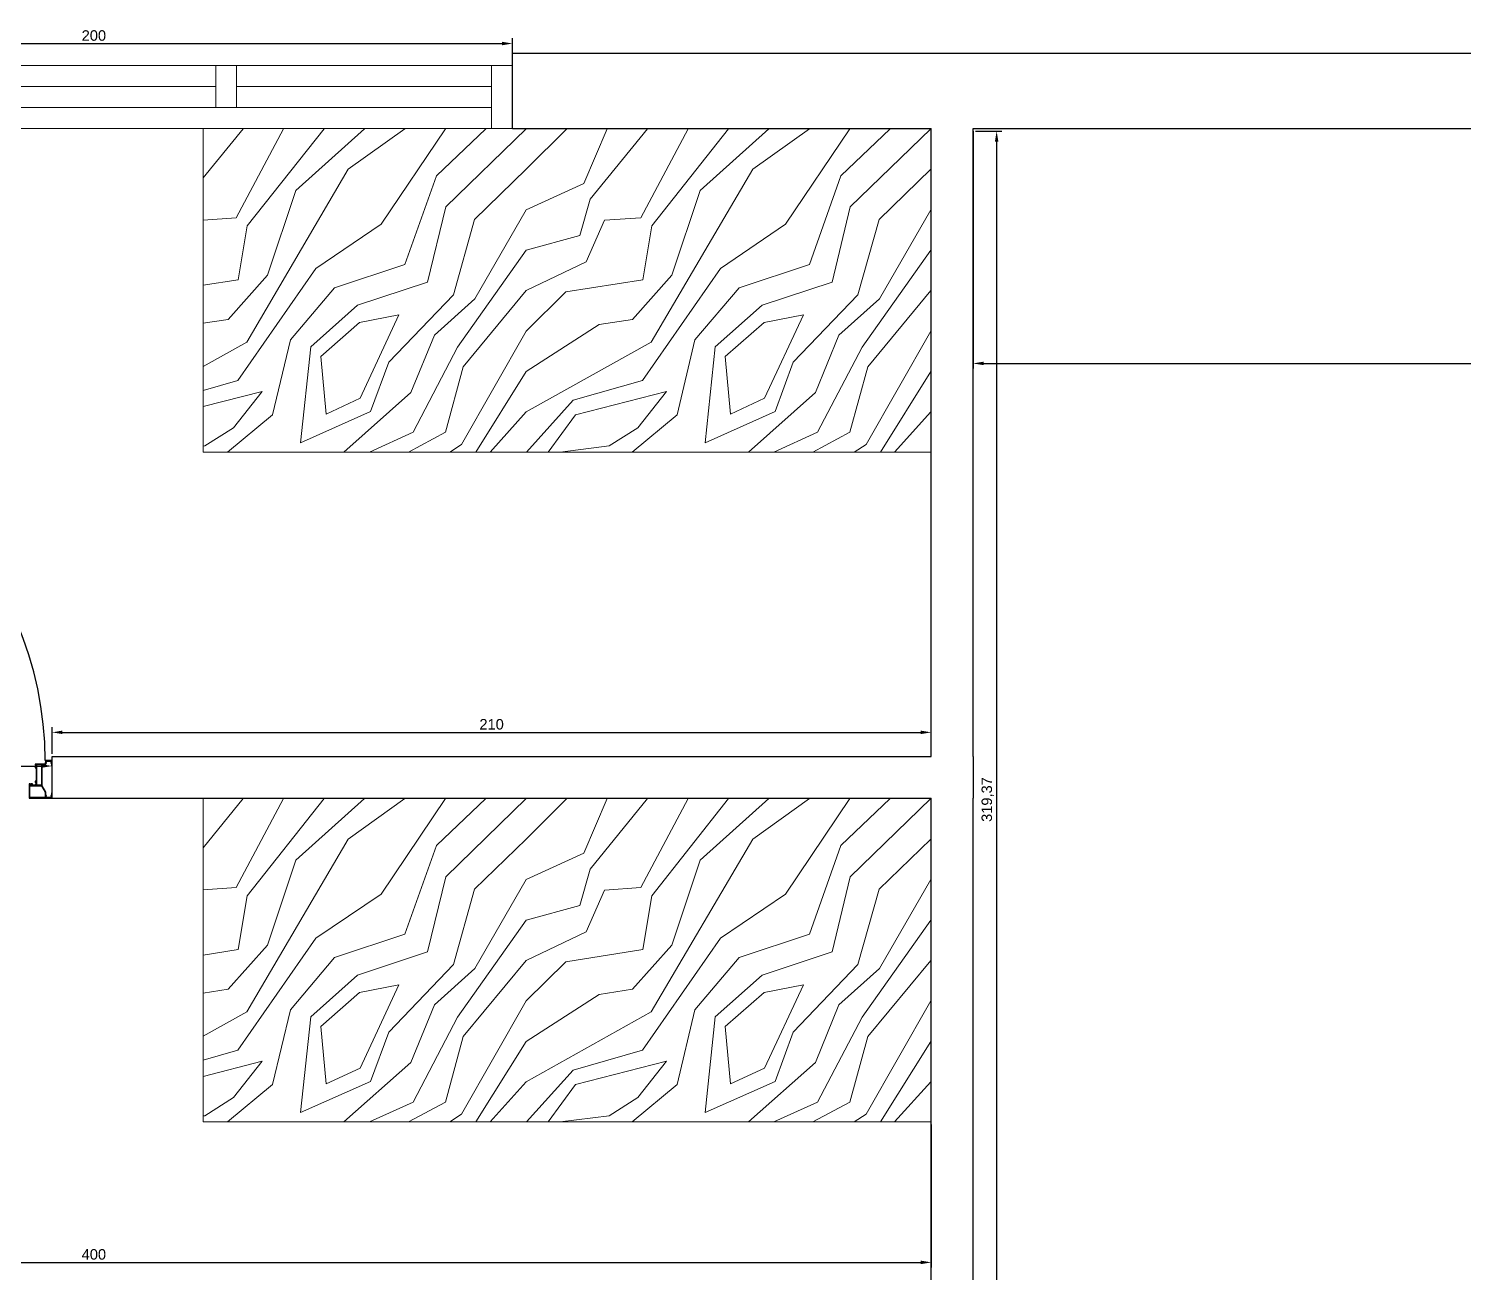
# Model space of a CAD drawing. Header units: millimetres. Extents: x -3817 to 5248, y 289 to 3424.
# Drawn here: x 1766.7 to 2109.3, y 2038.9 to 2336 of the extents above; entities that cross this region are included whole.
import ezdxf

# ---------------------------------------------------------------- set-up
doc = ezdxf.new("R2010")
doc.units = ezdxf.units.MM
for name, color, linetype, lineweight in [('1 FENETRES', 191, 'Continuous', 15), ('1 Porte', 30, 'Continuous', 25), ('AMENAGEMENT', 8, 'Continuous', 9), ('FENETRE', 191, 'Continuous', 5), ('PORTES', 30, 'Continuous', 25)]:
    doc.layers.add(name, color=color, linetype=linetype, lineweight=lineweight)
doc.styles.get("Standard").update_dxf_attribs({"font": 'arial.ttf'})
doc.dimstyles.new('ISO-25', dxfattribs={"dimtxt": 2.5, "dimasz": 2.5, "dimexe": 1.25, "dimexo": 0.625, "dimtad": 1, "dimtxsty": 'Standard', "dimcen": 2.5, "dimadec": 0, "dimazin": 0, "dimtfac": 1, "dimtmove": 0, "dimatfit": 3, "dimfxl": 1, "dimarcsym": 0})

# ---------------------------------------------------------------- blocks, each defined once
blk = doc.blocks.new('gf')
at = {"layer": '1 Porte', "ltscale": 3}
for p, q in [((-96.5253, -38.6212), (-96.533, -38.6134)), ((-96.5316, -38.6274), (-96.5127, -38.6086)), ((-96.519, -38.6149), (-96.5294, -38.6045)), ((-96.5249, -38.6246), (-97.0161, -39.1159)), ((-97.0101, -39.122), (-96.5188, -38.6307)), ((-97.0028, -39.1293), (-96.5115, -38.638)), ((-96.9986, -39.1335), (-96.5073, -38.6422)), ((-96.504, -38.6424), (-96.4963, -38.6502)), ((-96.4977, -38.6362), (-96.4873, -38.6466)), ((-96.5995, -38.6726), (-96.6026, -38.6695)), ((-96.5556, -38.7166), (-96.5526, -38.7197)), ((-97.0792, -39.1715), (-97.0475, -39.1399)), ((-97.0465, -39.1408), (-97.0773, -39.1715)), ((-97.0644, -39.1272), (-97.0563, -39.119)), ((-97.0635, -39.1281), (-97.0644, -39.1272)), ((-97.0593, -39.124), (-97.0635, -39.1281)), ((-97.0584, -39.1249), (-97.0593, -39.124)), ((-97.0563, -39.1209), (-97.0584, -39.123)), ((-97.0584, -39.123), (-97.0574, -39.124)), ((-97.0574, -39.124), (-97.0584, -39.1249)), ((-97.0563, -39.119), (-97.0462, -39.1291)), ((-97.0481, -39.1291), (-97.0563, -39.1209)), ((-97.0532, -39.1342), (-97.0512, -39.1322)), ((-97.0475, -39.1399), (-97.0532, -39.1342)), ((-97.0521, -39.1312), (-97.0512, -39.1303)), ((-97.0512, -39.1322), (-97.0521, -39.1312)), ((-97.0462, -39.1291), (-97.0514, -39.1342)), ((-97.0514, -39.1342), (-97.0359, -39.1497)), ((-97.0512, -39.1303), (-97.0502, -39.1312)), ((-97.0512, -39.1322), (-97.0512, -39.1322)), ((-97.0502, -39.1312), (-97.0481, -39.1291)), ((-97.0396, -39.1477), (-97.0465, -39.1408)), ((-97.0375, -39.1437), (-97.042, -39.1391)), ((-97.042, -39.1437), (-97.0375, -39.1391)), ((-97.0403, -39.1363), (-97.0375, -39.1391)), ((-97.0356, -39.1372), (-97.0375, -39.1391)), ((-96.9969, -39.1319), (-97.0014, -39.1363)), ((-97.1128, -39.1756), (-97.1047, -39.1674)), ((-97.1037, -39.1684), (-97.1079, -39.1725)), ((-97.1047, -39.1674), (-97.1037, -39.1684)), ((-97.0704, -39.1785), (-97.0396, -39.1477)), ((-97.0433, -39.1533), (-97.0646, -39.1746)), ((-97.0414, -39.1552), (-97.0433, -39.1533)), ((-97.0387, -39.1487), (-97.0425, -39.1525)), ((-97.0387, -39.1487), (-97.0425, -39.1525)), ((-97.0425, -39.1525), (-97.0415, -39.1534)), ((-97.0415, -39.1534), (-97.0406, -39.1525)), ((-97.0397, -39.1535), (-97.0414, -39.1552)), ((-97.0406, -39.1525), (-97.0397, -39.1535)), ((-97.0377, -39.1496), (-97.0387, -39.1487)), ((-97.0387, -39.1487), (-97.0387, -39.1487)), ((-97.0387, -39.1506), (-97.0377, -39.1496)), ((-97.0377, -39.1515), (-97.0387, -39.1506)), ((-97.0359, -39.1497), (-97.0377, -39.1515)), ((-97.0786, -39.2098), (-97.1128, -39.1756)), ((-97.1088, -39.1735), (-97.1109, -39.1756)), ((-97.1109, -39.1756), (-97.1028, -39.1838)), ((-97.1079, -39.1744), (-97.1088, -39.1735)), ((-97.1079, -39.1725), (-97.1069, -39.1735)), ((-97.1069, -39.1735), (-97.1079, -39.1744)), ((-97.1028, -39.1838), (-97.1006, -39.1816)), ((-97.1016, -39.1807), (-97.1006, -39.1797)), ((-97.1006, -39.1816), (-97.1016, -39.1807)), ((-97.1006, -39.1797), (-97.0997, -39.1807)), ((-97.0997, -39.1807), (-97.0946, -39.1756)), ((-97.0946, -39.1756), (-97.0792, -39.1715)), ((-97.0569, -39.1882), (-97.0786, -39.2098)), ((-97.0773, -39.1715), (-97.0704, -39.1785)), ((-97.0655, -39.1755), (-97.0694, -39.1794)), ((-97.0694, -39.1794), (-97.0685, -39.1803)), ((-97.0685, -39.1803), (-97.0675, -39.1794)), ((-97.0675, -39.1794), (-97.0666, -39.1803)), ((-97.0666, -39.1803), (-97.0675, -39.1813)), ((-97.0675, -39.1813), (-97.0639, -39.1849)), ((-97.0636, -39.1773), (-97.0655, -39.1755)), ((-97.0646, -39.1746), (-97.0636, -39.1756)), ((-97.0639, -39.1849), (-97.062, -39.1831)), ((-97.0636, -39.1756), (-97.0627, -39.1747)), ((-97.0618, -39.1756), (-97.0636, -39.1773)), ((-97.062, -39.1849), (-97.0629, -39.1859)), ((-97.0629, -39.1859), (-97.0597, -39.1891)), ((-97.0627, -39.1747), (-97.0618, -39.1756)), ((-97.062, -39.1831), (-97.062, -39.1831)), ((-97.062, -39.1831), (-97.0601, -39.1849)), ((-97.061, -39.1859), (-97.062, -39.1849)), ((-97.0601, -39.1849), (-97.061, -39.1859)), ((-97.0597, -39.1872), (-97.0588, -39.1863)), ((-97.0588, -39.1882), (-97.0597, -39.1872)), ((-97.0597, -39.1891), (-97.0588, -39.1882)), ((-97.0588, -39.1863), (-97.0569, -39.1882)), ((-96.5597, -39.6853), (-96.5814, -39.707)), ((-96.5607, -39.6882), (-96.5597, -39.6872)), ((-96.5574, -39.6914), (-96.5607, -39.6882)), ((-96.5578, -39.6872), (-96.5597, -39.6853)), ((-96.5597, -39.6872), (-96.5588, -39.6882)), ((-96.5588, -39.6882), (-96.5578, -39.6872)), ((-96.5565, -39.6885), (-96.5574, -39.6895)), ((-96.5546, -39.6904), (-96.5565, -39.6885)), ((-96.55, -39.6988), (-96.5193, -39.6681)), ((-96.5249, -39.6718), (-96.5461, -39.693)), ((-96.5123, -39.675), (-96.5431, -39.7057)), ((-96.5431, -39.7076), (-96.5114, -39.676)), ((-96.525, -39.6682), (-96.5267, -39.6699)), ((-96.5267, -39.6699), (-96.5249, -39.6718)), ((-96.5241, -39.6691), (-96.525, -39.6682)), ((-96.5249, -39.67), (-96.5241, -39.6691)), ((-96.524, -39.6709), (-96.5249, -39.67)), ((-96.5202, -39.6671), (-96.524, -39.6709)), ((-96.5202, -39.6671), (-96.524, -39.6709)), ((-96.5212, -39.6644), (-96.523, -39.6662)), ((-96.523, -39.6662), (-96.5221, -39.6671)), ((-96.5221, -39.6671), (-96.5211, -39.6662)), ((-96.5058, -39.6798), (-96.5212, -39.6644)), ((-96.5211, -39.6662), (-96.5202, -39.6671)), ((-96.5202, -39.6671), (-96.5202, -39.6671)), ((-96.5193, -39.6681), (-96.5123, -39.675)), ((-96.5114, -39.676), (-96.5057, -39.6816)), ((-96.5006, -39.6747), (-96.5058, -39.6798)), ((-96.5057, -39.6816), (-96.5037, -39.6796)), ((-96.5037, -39.6796), (-96.5037, -39.6796)), ((-96.5037, -39.6796), (-96.5028, -39.6806)), ((-96.5028, -39.6806), (-96.5018, -39.6796)), ((-96.5027, -39.6787), (-96.5006, -39.6766)), ((-96.5018, -39.6796), (-96.5027, -39.6787)), ((-96.4905, -39.6847), (-96.5006, -39.6747)), ((-96.5006, -39.6766), (-96.4924, -39.6847)), ((-96.4955, -39.6878), (-96.4997, -39.692)), ((-96.4987, -39.6929), (-96.4905, -39.6847)), ((-96.4955, -39.6859), (-96.4965, -39.6869)), ((-96.4965, -39.6869), (-96.4955, -39.6878)), ((-96.4946, -39.6869), (-96.4955, -39.6859)), ((-96.4924, -39.6847), (-96.4946, -39.6869)), ((-96.5814, -39.707), (-96.5471, -39.7413)), ((-96.5574, -39.6895), (-96.5565, -39.6904)), ((-96.5565, -39.6904), (-96.5574, -39.6914)), ((-96.5565, -39.6923), (-96.5546, -39.6904)), ((-96.5528, -39.696), (-96.5565, -39.6923)), ((-96.5546, -39.6904), (-96.5546, -39.6904)), ((-96.5519, -39.695), (-96.5528, -39.696)), ((-96.551, -39.696), (-96.5519, -39.695)), ((-96.5519, -39.6969), (-96.551, -39.696)), ((-96.551, -39.6979), (-96.5519, -39.6969)), ((-96.547, -39.6939), (-96.551, -39.6979)), ((-96.5431, -39.7057), (-96.55, -39.6988)), ((-96.5472, -39.6903), (-96.5489, -39.692)), ((-96.5489, -39.692), (-96.547, -39.6939)), ((-96.5462, -39.6912), (-96.5472, -39.6903)), ((-96.5471, -39.6921), (-96.5462, -39.6912)), ((-96.5461, -39.693), (-96.5471, -39.6921)), ((-96.5471, -39.723), (-96.5431, -39.7076)), ((-96.4997, -39.692), (-96.4987, -39.6929)), ((-96.5553, -39.7312), (-96.5532, -39.7291)), ((-96.5471, -39.7394), (-96.5553, -39.7312)), ((-96.5532, -39.7291), (-96.5522, -39.73)), ((-96.5522, -39.7281), (-96.5471, -39.723)), ((-96.5513, -39.7291), (-96.5522, -39.7281)), ((-96.5522, -39.73), (-96.5513, -39.7291)), ((-96.5471, -39.7413), (-96.539, -39.7331)), ((-96.545, -39.7373), (-96.5471, -39.7394)), ((-96.545, -39.7354), (-96.5459, -39.7363)), ((-96.5459, -39.7363), (-96.545, -39.7373)), ((-96.5441, -39.7363), (-96.545, -39.7354)), ((-96.5399, -39.7322), (-96.5441, -39.7363)), ((-96.539, -39.7331), (-96.5399, -39.7322))]:
    blk.add_line(p, q, dxfattribs=at)
for points in [[(-96.5175, -38.6541), (-96.5167, -38.6549), (-96.4968, -38.6351), (-96.5009, -38.6311), (-96.499, -38.6292), (-96.5009, -38.6273), (-96.5018, -38.6282), (-96.5009, -38.6292), (-96.5018, -38.6301), (-96.5043, -38.6277), (-96.5033, -38.6267), (-96.5043, -38.6258), (-96.5052, -38.6267), (-96.511, -38.6209), (-96.5101, -38.6199), (-96.5091, -38.6209), (-96.5082, -38.6199), (-96.51, -38.6181), (-96.5119, -38.62), (-96.5171, -38.6148), (-96.5171, -38.6148), (-96.5122, -38.61), (-96.5103, -38.6119), (-96.5084, -38.61), (-96.5094, -38.6091), (-96.5103, -38.61), (-96.5113, -38.6091), (-96.5064, -38.6042), (-96.5055, -38.6052), (-96.5064, -38.6061), (-96.5055, -38.607), (-96.5036, -38.6052), (-96.5055, -38.6033), (-96.5064, -38.6023), (-96.5379, -38.6337), (-96.5369, -38.6347), (-96.5294, -38.6272), (-96.5285, -38.6281), (-96.5274, -38.627), (-96.5283, -38.6261)], [(-96.5285, -38.6262), (-96.5259, -38.6236), (-96.5207, -38.6288), (-96.5226, -38.6307), (-96.5208, -38.6325), (-96.5198, -38.6316), (-96.5208, -38.6306), (-96.5198, -38.6297), (-96.5116, -38.638), (-96.5106, -38.6389), (-96.5116, -38.6398), (-96.5125, -38.6389), (-96.5134, -38.6398), (-96.5116, -38.6417), (-96.5097, -38.6398), (-96.5065, -38.643), (-96.5091, -38.6456), (-96.51, -38.6448), (-96.5109, -38.6457), (-96.51, -38.6466), (-96.51, -38.6466), (-96.5175, -38.6541)], [(-96.9885, -39.1252), (-96.9877, -39.1261), (-97.0075, -39.1459), (-97.0116, -39.1419), (-97.0135, -39.1437), (-97.0154, -39.1419), (-97.0144, -39.1409), (-97.0135, -39.1419), (-97.0125, -39.1409), (-97.015, -39.1385), (-97.0159, -39.1394), (-97.0169, -39.1385), (-97.0159, -39.1375), (-97.0218, -39.1317), (-97.0227, -39.1326), (-97.0218, -39.1336), (-97.0227, -39.1345), (-97.0245, -39.1327), (-97.0226, -39.1308), (-97.0278, -39.1257), (-97.0278, -39.1257), (-97.0326, -39.1305), (-97.0307, -39.1324), (-97.0326, -39.1343), (-97.0336, -39.1333), (-97.0326, -39.1324), (-97.0336, -39.1314), (-97.0384, -39.1363), (-97.0375, -39.1372), (-97.0365, -39.1363), (-97.0356, -39.1372), (-97.0375, -39.1391), (-97.0394, -39.1372), (-97.0403, -39.1363), (-97.0089, -39.1049), (-97.0079, -39.1058), (-97.0154, -39.1133), (-97.0145, -39.1143), (-97.0156, -39.1153), (-97.0165, -39.1144)], [(-97.0164, -39.1143), (-97.019, -39.1169), (-97.0138, -39.122), (-97.0119, -39.1201), (-97.0101, -39.122), (-97.0111, -39.1229), (-97.012, -39.122), (-97.0129, -39.1229), (-97.0047, -39.1312), (-97.0037, -39.1321), (-97.0028, -39.1312), (-97.0037, -39.1302), (-97.0028, -39.1293), (-97.0009, -39.1312), (-97.0028, -39.1331), (-96.9996, -39.1363), (-96.997, -39.1337), (-96.9979, -39.1328), (-96.9969, -39.1319), (-96.9961, -39.1327), (-96.9961, -39.1327), (-96.9885, -39.1252)]]:
    blk.add_lwpolyline(points, dxfattribs=at)
for points in [[(-96.5249, -38.6227), (-96.5056, -38.6421), (-96.4986, -38.6352), (-96.518, -38.6158)], [(-97.0199, -39.1178), (-97.0005, -39.1372), (-97.0075, -39.1441), (-97.0268, -39.1247)], [(-97.1018, -39.1847), (-97.0786, -39.208), (-97.0607, -39.19), (-97.0782, -39.1725), (-97.0935, -39.1764)], [(-96.5563, -39.7303), (-96.5795, -39.707), (-96.5616, -39.6891), (-96.544, -39.7067), (-96.5479, -39.7219)]]:
    blk.add_lwpolyline(points, close=True, dxfattribs=at)
blk.add_circle((-97.0397, -39.1414), 0.0032, dxfattribs=at)
for centre, radius, start, end in [((-96.3809, -38.8224), 0.2711, 126.1688, 144.9376), ((-96.3746, -38.8287), 0.2711, 127.2808, 144.7734), ((-96.5357, -38.6107), 0.00889, 44.9431, 126.1688), ((-96.5362, -38.6165), 0.00444, 44.9431, 127.2808), ((-96.4994, -38.6533), 0.00444, 322.6053, 44.9431), ((-96.4936, -38.6529), 0.00889, 323.7174, 44.9431), ((-96.601, -38.668), 0.00222, 144.9376, 224.9431), ((-96.5979, -38.6711), 0.00222, 224.9431, 324.7734), ((-96.7113, -38.4914), 0.2711, 305.1127, 322.6053), ((-96.705, -38.4977), 0.2711, 304.9486, 323.7174), ((-96.5541, -38.715), 0.00222, 125.1127, 224.9431), ((-96.551, -38.7181), 0.00222, 224.9431, 304.9486)]:
    blk.add_arc(centre, radius, start, end, dxfattribs=at)
at = {"layer": '1 Porte'}
blk.add_arc((-97.0397, -39.1414), 0.7583, 315.3058, 45.0055, dxfattribs=at)
blk = doc.blocks.new('200aa')
at = {"layer": '1 FENETRES'}
for p, q in [((6125.4, 123.99), (6325.4, 123.99)), ((6125.4, 108.99), (6125.4, 123.99)), ((6130.4, 108.99), (6130.4, 123.99)), ((6191.3, 113.99), (6191.3, 123.99)), ((6196.3, 113.99), (6196.3, 123.99)), ((6254.5, 113.99), (6254.5, 123.99)), ((6259.5, 113.99), (6259.5, 123.99)), ((6320.4, 108.99), (6320.4, 123.99)), ((6325.4, 108.99), (6325.4, 123.99)), ((6130.4, 118.99), (6191.3, 118.99)), ((6196.3, 118.99), (6254.5, 118.99)), ((6259.5, 118.99), (6320.4, 118.99)), ((6130.4, 113.99), (6320.4, 113.99)), ((6125.4, 108.99), (6325.4, 108.99))]:
    blk.add_line(p, q, dxfattribs=at)
blk = doc.blocks.new('*D116')
at = {"color": 0, "lineweight": -2, "transparency": 16777216}
for p, q in [((1582.22, 2075.3), (1582.22, 2040.01)), ((1982.22, 2074.21), (1982.22, 2040.01)), ((1584.72, 2041.26), (1979.72, 2041.26))]:
    blk.add_line(p, q, dxfattribs=at)
at = {"color": 0, "transparency": 16777216}
for points in [[(1584.72, 2041.68), (1584.72, 2040.84), (1582.22, 2041.26)], [(1979.72, 2041.68), (1979.72, 2040.84), (1982.22, 2041.26)]]:
    blk.add_solid(points, dxfattribs=at)
at = {"layer": 'Defpoints', "color": 0, "transparency": 16777216}
for p in [(1582.22, 2075.93), (1982.22, 2074.83), (1982.22, 2041.26)]:
    blk.add_point(p, dxfattribs=at)
at = {"color": 0, "transparency": 16777216, "insert": (1782.22, 2043.16), "char_height": 2.5, "attachment_point": 5}
blk.add_mtext('400', dxfattribs=at)
blk = doc.blocks.new('*D117')
at = {"color": 0, "lineweight": -2, "transparency": 16777216}
for p, q in [((1992.22, 2311.5), (1992.22, 2254.75)), ((2492.22, 2311.5), (2492.22, 2254.75)), ((1994.72, 2256), (2489.72, 2256))]:
    blk.add_line(p, q, dxfattribs=at)
at = {"color": 0, "transparency": 16777216}
for points in [[(1994.72, 2256.42), (1994.72, 2255.59), (1992.22, 2256)], [(2489.72, 2256.42), (2489.72, 2255.59), (2492.22, 2256)]]:
    blk.add_solid(points, dxfattribs=at)
at = {"layer": 'Defpoints', "color": 0, "transparency": 16777216}
for p in [(1992.22, 2312.13), (2492.22, 2312.13), (2492.22, 2256)]:
    blk.add_point(p, dxfattribs=at)
at = {"color": 0, "transparency": 16777216, "insert": (2242.22, 2257.91), "char_height": 2.5, "attachment_point": 5}
blk.add_mtext('500', dxfattribs=at)
blk = doc.blocks.new('*D119')
at = {"color": 0, "lineweight": -2, "transparency": 16777216}
for p, q in [((1682.22, 2327.75), (1682.22, 2333.67)), ((1882.22, 2327.75), (1882.22, 2333.67)), ((1684.72, 2332.42), (1879.72, 2332.42))]:
    blk.add_line(p, q, dxfattribs=at)
at = {"color": 0, "transparency": 16777216}
for points in [[(1684.72, 2332.84), (1684.72, 2332), (1682.22, 2332.42)], [(1879.72, 2332.84), (1879.72, 2332), (1882.22, 2332.42)]]:
    blk.add_solid(points, dxfattribs=at)
at = {"layer": 'Defpoints', "color": 0, "transparency": 16777216}
for p in [(1882.22, 2332.42), (1682.22, 2327.13), (1882.22, 2327.13)]:
    blk.add_point(p, dxfattribs=at)
at = {"color": 0, "transparency": 16777216, "insert": (1782.22, 2334.32), "char_height": 2.5, "attachment_point": 5}
blk.add_mtext('200', dxfattribs=at)
blk = doc.blocks.new('*D121')
at = {"color": 0, "lineweight": -2, "transparency": 16777216}
for p, q in [((1772.22, 2162.75), (1772.22, 2169.12)), ((1774.72, 2167.87), (1979.72, 2167.87)), ((1982.22, 2162.75), (1982.22, 2169.12))]:
    blk.add_line(p, q, dxfattribs=at)
at = {"color": 0, "transparency": 16777216}
for points in [[(1774.72, 2168.29), (1774.72, 2167.46), (1772.22, 2167.87)], [(1979.72, 2168.29), (1979.72, 2167.46), (1982.22, 2167.87)]]:
    blk.add_solid(points, dxfattribs=at)
at = {"layer": 'Defpoints', "color": 0, "transparency": 16777216}
for p in [(1982.22, 2167.87), (1772.22, 2162.13), (1982.22, 2162.13)]:
    blk.add_point(p, dxfattribs=at)
at = {"color": 0, "transparency": 16777216, "insert": (1877.22, 2169.78), "char_height": 2.5, "attachment_point": 5}
blk.add_mtext('210', dxfattribs=at)
blk = doc.blocks.new('*D123')
at = {"color": 0, "lineweight": -2, "transparency": 16777216}
for p, q in [((1992.84, 2311.5), (1999.1, 2311.5)), ((1997.85, 2309), (1997.85, 1994.63)), ((1992.84, 1992.13), (1999.1, 1992.13))]:
    blk.add_line(p, q, dxfattribs=at)
at = {"color": 0, "transparency": 16777216}
for points in [[(1997.44, 2309), (1998.27, 2309), (1997.85, 2311.5)], [(1997.44, 1994.63), (1998.27, 1994.63), (1997.85, 1992.13)]]:
    blk.add_solid(points, dxfattribs=at)
at = {"layer": 'Defpoints', "color": 0, "transparency": 16777216}
for p in [(1992.22, 2311.5), (1992.22, 1992.13), (1997.85, 1992.13)]:
    blk.add_point(p, dxfattribs=at)
at = {"color": 0, "transparency": 16777216, "insert": (1995.73, 2151.82), "char_height": 2.5, "attachment_point": 5, "rotation": 90}
blk.add_mtext('319,37', dxfattribs=at)
blk = doc.blocks.new('*D127')
at = {"color": 0, "lineweight": -2, "transparency": 16777216}
for p, q in [((1682.22, 2152.75), (1682.22, 2161.08)), ((1684.72, 2159.83), (1769.72, 2159.83)), ((1772.22, 2152.75), (1772.22, 2161.08))]:
    blk.add_line(p, q, dxfattribs=at)
at = {"color": 0, "transparency": 16777216}
for points in [[(1684.72, 2160.25), (1684.72, 2159.41), (1682.22, 2159.83)], [(1769.72, 2160.25), (1769.72, 2159.41), (1772.22, 2159.83)]]:
    blk.add_solid(points, dxfattribs=at)
at = {"layer": 'Defpoints', "color": 0, "transparency": 16777216}
for p in [(1772.22, 2159.83), (1682.22, 2152.13), (1772.22, 2152.13)]:
    blk.add_point(p, dxfattribs=at)
at = {"color": 0, "transparency": 16777216, "insert": (1727.22, 2161.73), "char_height": 2.5, "attachment_point": 5}
blk.add_mtext('90', dxfattribs=at)

msp = doc.modelspace()

# ---------------------------------------------------------------- linework, layer by layer
for p, q in [((1882.219, 2330.129), (2142.219, 2330.129)), ((1882.219, 2312.129), (1882.219, 2330.129)), ((1882.219, 2312.129), (1982.219, 2312.129)), ((1982.219, 2162.129), (1982.219, 2312.129)), ((1992.219, 2312.129), (2142.219, 2312.129)), ((1992.219, 2162.129), (1992.219, 2312.129)), ((1772.219, 2162.129), (1982.219, 2162.129)), ((1772.219, 2152.129), (1772.219, 2162.129)), ((1992.219, 2162.129), (1992.219, 2152.129)), ((1772.219, 2152.129), (1982.219, 2152.129)), ((1982.219, 1992.129), (1982.219, 2152.129)), ((1992.219, 1992.129), (1992.219, 2152.129))]:
    msp.add_line(p, q)
at = {"layer": 'AMENAGEMENT'}
for p, q in [((1982.219, 2312.129), (1808.306, 2312.129)), ((1808.306, 2312.129), (1808.306, 2234.835)), ((1817.872, 2312.033), (1808.306, 2300.312)), ((1816.229, 2290.777), (1827.533, 2312.033)), ((1837.195, 2312.033), (1818.838, 2288.844)), ((1830.432, 2297.347), (1846.857, 2312.033)), ((1856.519, 2312.033), (1842.992, 2302.371)), ((1850.818, 2289.231), (1866.181, 2312.033)), ((1875.843, 2312.033), (1864.055, 2300.825)), ((1866.277, 2293.385), (1885.504, 2312.033)), ((1895.166, 2312.033), (1885.504, 2302.371)), ((1899.224, 2298.989), (1904.828, 2312.033)), ((1914.49, 2312.033), (1900.77, 2295.221)), ((1912.847, 2290.777), (1924.152, 2312.033)), ((1933.814, 2312.033), (1915.456, 2288.844)), ((1927.05, 2297.347), (1943.475, 2312.033)), ((1953.137, 2312.033), (1939.611, 2302.371)), ((1947.437, 2289.231), (1962.799, 2312.033)), ((1972.461, 2312.033), (1960.673, 2300.825)), ((1962.896, 2293.385), (1982.123, 2312.033)), ((1982.219, 2234.835), (1982.219, 2312.129)), ((1982.219, 2312.129), (1982.219, 2312.129)), ((1842.992, 2302.371), (1818.741, 2261.115)), ((1864.055, 2300.825), (1856.519, 2279.665)), ((1885.504, 2302.371), (1873.137, 2290.39)), ((1939.611, 2302.371), (1915.359, 2261.115)), ((1960.673, 2300.825), (1953.137, 2279.665)), ((1982.123, 2302.371), (1969.756, 2290.39)), ((1823.669, 2277.057), (1830.432, 2297.347)), ((1885.504, 2292.709), (1899.224, 2298.989)), ((1920.287, 2277.057), (1927.05, 2297.347)), ((1861.93, 2275.414), (1866.277, 2293.385)), ((1873.234, 2271.453), (1885.504, 2292.709)), ((1900.77, 2295.221), (1898.258, 2286.525)), ((1958.548, 2275.414), (1962.896, 2293.385)), ((1969.852, 2271.453), (1982.123, 2292.709)), ((1808.306, 2290.248), (1816.229, 2290.777)), ((1835.263, 2278.699), (1850.818, 2289.231)), ((1873.137, 2290.39), (1868.113, 2272.419)), ((1899.804, 2280.245), (1904.152, 2290.197)), ((1904.152, 2290.197), (1912.847, 2290.777)), ((1931.881, 2278.699), (1947.437, 2289.231)), ((1969.756, 2290.39), (1964.731, 2272.419)), ((1818.838, 2288.844), (1816.712, 2275.994)), ((1898.258, 2286.525), (1885.504, 2283.047)), ((1915.456, 2288.844), (1913.33, 2275.994)), ((1885.504, 2283.047), (1869.079, 2259.859)), ((1982.123, 2283.047), (1965.698, 2259.859)), ((1856.519, 2279.665), (1839.707, 2274.062)), ((1885.504, 2273.385), (1899.804, 2280.245)), ((1953.137, 2279.665), (1936.326, 2274.062)), ((1816.712, 2275.994), (1808.306, 2274.667)), ((1814.297, 2266.525), (1823.669, 2277.057)), ((1816.616, 2251.936), (1835.263, 2278.699)), ((1845.215, 2269.907), (1861.93, 2275.414)), ((1913.33, 2275.994), (1894.973, 2273.095)), ((1910.915, 2266.525), (1920.287, 2277.057)), ((1913.234, 2251.936), (1931.881, 2278.699)), ((1941.833, 2269.907), (1958.548, 2275.414)), ((1839.707, 2274.062), (1829.176, 2261.598)), ((1868.113, 2272.419), (1852.654, 2256.284)), ((1870.432, 2255.221), (1885.504, 2273.385)), ((1894.973, 2273.095), (1885.504, 2263.723)), ((1936.326, 2274.062), (1925.794, 2261.598)), ((1964.731, 2272.419), (1949.273, 2256.284)), ((1967.05, 2255.221), (1982.123, 2273.385)), ((1834.007, 2259.955), (1845.215, 2269.907)), ((1863.572, 2262.757), (1873.234, 2271.453)), ((1930.625, 2259.955), (1941.833, 2269.907)), ((1960.19, 2262.757), (1969.852, 2271.453)), ((1808.306, 2265.587), (1814.297, 2266.525)), ((1836.422, 2257.637), (1845.698, 2265.752)), ((1845.698, 2265.752), (1855.07, 2267.588)), ((1855.07, 2267.588), (1845.794, 2247.685)), ((1885.504, 2254.062), (1902.896, 2265.269)), ((1902.896, 2265.269), (1910.915, 2266.525)), ((1933.041, 2257.637), (1942.316, 2265.752)), ((1942.316, 2265.752), (1951.688, 2267.588)), ((1951.688, 2267.588), (1942.413, 2247.685)), ((1857.968, 2249.037), (1863.572, 2262.757)), ((1885.504, 2263.723), (1870.045, 2236.67)), ((1954.587, 2249.037), (1960.19, 2262.757)), ((1982.123, 2263.723), (1966.664, 2236.67)), ((1818.741, 2261.115), (1808.306, 2255.273)), ((1829.176, 2261.598), (1824.925, 2243.723)), ((1831.591, 2237.057), (1834.007, 2259.955)), ((1869.079, 2259.859), (1858.451, 2239.569)), ((1915.359, 2261.115), (1885.504, 2244.4)), ((1925.794, 2261.598), (1921.543, 2243.723)), ((1928.21, 2237.057), (1930.625, 2259.955)), ((1965.698, 2259.859), (1955.07, 2239.569)), ((1837.678, 2243.917), (1836.422, 2257.637)), ((1852.654, 2256.284), (1848.306, 2244.496)), ((1866.181, 2239.569), (1870.432, 2255.221)), ((1934.297, 2243.917), (1933.041, 2257.637)), ((1949.273, 2256.284), (1944.925, 2244.496)), ((1962.799, 2239.569), (1967.05, 2255.221)), ((1808.306, 2249.555), (1816.616, 2251.936)), ((1873.472, 2234.835), (1885.504, 2254.062)), ((1896.712, 2247.202), (1913.234, 2251.936)), ((1970.09, 2234.835), (1982.123, 2254.062)), ((1808.306, 2245.691), (1822.413, 2249.327)), ((1822.413, 2249.327), (1815.553, 2240.632)), ((1841.942, 2234.835), (1857.968, 2249.037)), ((1897.292, 2243.723), (1919.031, 2249.327)), ((1919.031, 2249.327), (1912.171, 2240.632)), ((1938.56, 2234.835), (1954.587, 2249.037)), ((1845.794, 2247.685), (1837.678, 2243.917)), ((1885.591, 2234.835), (1896.712, 2247.202)), ((1942.413, 2247.685), (1934.297, 2243.917)), ((1824.925, 2243.723), (1814.141, 2234.835)), ((1848.306, 2244.496), (1831.591, 2237.057)), ((1885.504, 2244.4), (1876.86, 2234.835)), ((1890.718, 2234.835), (1897.292, 2243.723)), ((1921.543, 2243.723), (1910.76, 2234.835)), ((1944.925, 2244.496), (1928.21, 2237.057)), ((1982.123, 2244.4), (1973.479, 2234.835)), ((1815.553, 2240.632), (1808.693, 2236.284)), ((1858.451, 2239.569), (1848.036, 2234.835)), ((1857.343, 2234.835), (1866.181, 2239.569)), ((1912.171, 2240.632), (1905.311, 2236.284)), ((1955.07, 2239.569), (1944.654, 2234.835)), ((1953.962, 2234.835), (1962.799, 2239.569)), ((1808.693, 2236.284), (1808.306, 2236.236)), ((1808.306, 2234.835), (1982.219, 2234.835)), ((1870.045, 2236.67), (1867.208, 2234.835)), ((1905.311, 2236.284), (1893.564, 2234.835)), ((1966.664, 2236.67), (1963.827, 2234.835)), ((1982.219, 2152.129), (1808.306, 2152.129)), ((1808.306, 2152.129), (1808.306, 2074.835)), ((1817.872, 2152.033), (1808.306, 2140.312)), ((1816.229, 2130.777), (1827.533, 2152.033)), ((1837.195, 2152.033), (1818.838, 2128.844)), ((1830.432, 2137.347), (1846.857, 2152.033)), ((1856.519, 2152.033), (1842.992, 2142.371)), ((1850.818, 2129.231), (1866.181, 2152.033)), ((1875.843, 2152.033), (1864.055, 2140.825)), ((1866.277, 2133.385), (1885.504, 2152.033)), ((1895.166, 2152.033), (1885.504, 2142.371)), ((1899.224, 2138.989), (1904.828, 2152.033)), ((1914.49, 2152.033), (1900.77, 2135.221)), ((1912.847, 2130.777), (1924.152, 2152.033)), ((1933.814, 2152.033), (1915.456, 2128.844)), ((1927.05, 2137.347), (1943.475, 2152.033)), ((1953.137, 2152.033), (1939.611, 2142.371)), ((1947.437, 2129.231), (1962.799, 2152.033)), ((1972.461, 2152.033), (1960.673, 2140.825)), ((1962.896, 2133.385), (1982.123, 2152.033)), ((1982.219, 2074.835), (1982.219, 2152.129)), ((1982.219, 2152.129), (1982.219, 2152.129)), ((1842.992, 2142.371), (1818.741, 2101.115)), ((1885.504, 2142.371), (1873.137, 2130.39)), ((1939.611, 2142.371), (1915.359, 2101.115)), ((1982.123, 2142.371), (1969.756, 2130.39)), ((1864.055, 2140.825), (1856.519, 2119.665)), ((1885.504, 2132.709), (1899.224, 2138.989)), ((1960.673, 2140.825), (1953.137, 2119.665)), ((1823.669, 2117.057), (1830.432, 2137.347)), ((1900.77, 2135.221), (1898.258, 2126.525)), ((1920.287, 2117.057), (1927.05, 2137.347)), ((1861.93, 2115.414), (1866.277, 2133.385)), ((1873.234, 2111.453), (1885.504, 2132.709)), ((1958.548, 2115.414), (1962.896, 2133.385)), ((1969.852, 2111.453), (1982.123, 2132.709)), ((1808.306, 2130.248), (1816.229, 2130.777)), ((1818.838, 2128.844), (1816.712, 2115.994)), ((1835.263, 2118.699), (1850.818, 2129.231)), ((1873.137, 2130.39), (1868.113, 2112.419)), ((1899.804, 2120.245), (1904.152, 2130.197)), ((1904.152, 2130.197), (1912.847, 2130.777)), ((1915.456, 2128.844), (1913.33, 2115.994)), ((1931.881, 2118.699), (1947.437, 2129.231)), ((1969.756, 2130.39), (1964.731, 2112.419)), ((1898.258, 2126.525), (1885.504, 2123.047)), ((1885.504, 2123.047), (1869.079, 2099.859)), ((1982.123, 2123.047), (1965.698, 2099.859)), ((1816.616, 2091.936), (1835.263, 2118.699)), ((1856.519, 2119.665), (1839.707, 2114.062)), ((1885.504, 2113.385), (1899.804, 2120.245)), ((1913.234, 2091.936), (1931.881, 2118.699)), ((1953.137, 2119.665), (1936.326, 2114.062)), ((1816.712, 2115.994), (1808.306, 2114.667)), ((1814.297, 2106.525), (1823.669, 2117.057)), ((1845.215, 2109.907), (1861.93, 2115.414)), ((1913.33, 2115.994), (1894.973, 2113.095)), ((1910.915, 2106.525), (1920.287, 2117.057)), ((1941.833, 2109.907), (1958.548, 2115.414)), ((1839.707, 2114.062), (1829.176, 2101.598)), ((1868.113, 2112.419), (1852.654, 2096.284)), ((1863.572, 2102.757), (1873.234, 2111.453)), ((1870.432, 2095.221), (1885.504, 2113.385)), ((1894.973, 2113.095), (1885.504, 2103.723)), ((1936.326, 2114.062), (1925.794, 2101.598)), ((1964.731, 2112.419), (1949.273, 2096.284)), ((1960.19, 2102.757), (1969.852, 2111.453)), ((1967.05, 2095.221), (1982.123, 2113.385)), ((1834.007, 2099.955), (1845.215, 2109.907)), ((1845.698, 2105.752), (1855.07, 2107.588)), ((1855.07, 2107.588), (1845.794, 2087.685)), ((1930.625, 2099.955), (1941.833, 2109.907)), ((1942.316, 2105.752), (1951.688, 2107.588)), ((1951.688, 2107.588), (1942.413, 2087.685)), ((1808.306, 2105.587), (1814.297, 2106.525)), ((1836.422, 2097.637), (1845.698, 2105.752)), ((1885.504, 2094.062), (1902.896, 2105.269)), ((1902.896, 2105.269), (1910.915, 2106.525)), ((1933.041, 2097.637), (1942.316, 2105.752)), ((1818.741, 2101.115), (1808.306, 2095.273)), ((1829.176, 2101.598), (1824.925, 2083.723)), ((1857.968, 2089.037), (1863.572, 2102.757)), ((1885.504, 2103.723), (1870.045, 2076.67)), ((1915.359, 2101.115), (1885.504, 2084.4)), ((1925.794, 2101.598), (1921.543, 2083.723)), ((1954.587, 2089.037), (1960.19, 2102.757)), ((1982.123, 2103.723), (1966.664, 2076.67)), ((1831.591, 2077.057), (1834.007, 2099.955)), ((1837.678, 2083.917), (1836.422, 2097.637)), ((1869.079, 2099.859), (1858.451, 2079.569)), ((1928.21, 2077.057), (1930.625, 2099.955)), ((1934.297, 2083.917), (1933.041, 2097.637)), ((1965.698, 2099.859), (1955.07, 2079.569)), ((1852.654, 2096.284), (1848.306, 2084.496)), ((1866.181, 2079.569), (1870.432, 2095.221)), ((1873.472, 2074.835), (1885.504, 2094.062)), ((1949.273, 2096.284), (1944.925, 2084.496)), ((1962.799, 2079.569), (1967.05, 2095.221)), ((1970.09, 2074.835), (1982.123, 2094.062)), ((1808.306, 2089.555), (1816.616, 2091.936)), ((1896.712, 2087.202), (1913.234, 2091.936)), ((1808.306, 2085.691), (1822.413, 2089.327)), ((1822.413, 2089.327), (1815.553, 2080.632)), ((1845.794, 2087.685), (1837.678, 2083.917)), ((1841.942, 2074.835), (1857.968, 2089.037)), ((1885.591, 2074.835), (1896.712, 2087.202)), ((1897.292, 2083.723), (1919.031, 2089.327)), ((1919.031, 2089.327), (1912.171, 2080.632)), ((1942.413, 2087.685), (1934.297, 2083.917)), ((1938.56, 2074.835), (1954.587, 2089.037)), ((1824.925, 2083.723), (1814.141, 2074.835)), ((1848.306, 2084.496), (1831.591, 2077.057)), ((1885.504, 2084.4), (1876.86, 2074.835)), ((1890.718, 2074.835), (1897.292, 2083.723)), ((1921.543, 2083.723), (1910.76, 2074.835)), ((1944.925, 2084.496), (1928.21, 2077.057)), ((1982.123, 2084.4), (1973.479, 2074.835)), ((1815.553, 2080.632), (1808.693, 2076.284)), ((1912.171, 2080.632), (1905.311, 2076.284)), ((1858.451, 2079.569), (1848.036, 2074.835)), ((1857.343, 2074.835), (1866.181, 2079.569)), ((1870.045, 2076.67), (1867.208, 2074.835)), ((1955.07, 2079.569), (1944.654, 2074.835)), ((1953.962, 2074.835), (1962.799, 2079.569)), ((1966.664, 2076.67), (1963.827, 2074.835)), ((1808.693, 2076.284), (1808.306, 2076.236)), ((1808.306, 2074.835), (1982.219, 2074.835)), ((1905.311, 2076.284), (1893.564, 2074.835))]:
    msp.add_line(p, q, dxfattribs=at)
at = {"layer": 'AMENAGEMENT', "elevation": -52.174}
for points in [[(1817.872, 2312.033), (1808.306, 2300.312)], [(1816.229, 2290.777), (1827.533, 2312.033)], [(1837.195, 2312.033), (1818.838, 2288.844)], [(1830.432, 2297.347), (1846.857, 2312.033)], [(1856.519, 2312.033), (1842.992, 2302.371)], [(1850.818, 2289.231), (1866.181, 2312.033)], [(1875.843, 2312.033), (1864.055, 2300.825)], [(1866.277, 2293.385), (1885.504, 2312.033)], [(1895.166, 2312.033), (1885.504, 2302.371)], [(1899.224, 2298.989), (1904.828, 2312.033)], [(1914.49, 2312.033), (1900.77, 2295.221)], [(1912.847, 2290.777), (1924.152, 2312.033)], [(1933.814, 2312.033), (1915.456, 2288.844)], [(1927.05, 2297.347), (1943.475, 2312.033)], [(1953.137, 2312.033), (1939.611, 2302.371)], [(1947.437, 2289.231), (1962.799, 2312.033)], [(1972.461, 2312.033), (1960.673, 2300.825)], [(1962.896, 2293.385), (1982.123, 2312.033)], [(1842.992, 2302.371), (1818.741, 2261.115)], [(1864.055, 2300.825), (1856.519, 2279.665)], [(1885.504, 2302.371), (1873.137, 2290.39)], [(1939.611, 2302.371), (1915.359, 2261.115)], [(1960.673, 2300.825), (1953.137, 2279.665)], [(1982.123, 2302.371), (1969.756, 2290.39)], [(1823.669, 2277.057), (1830.432, 2297.347)], [(1885.504, 2292.709), (1899.224, 2298.989)], [(1920.287, 2277.057), (1927.05, 2297.347)], [(1861.93, 2275.414), (1866.277, 2293.385)], [(1873.234, 2271.453), (1885.504, 2292.709)], [(1900.77, 2295.221), (1898.258, 2286.525)], [(1958.548, 2275.414), (1962.896, 2293.385)], [(1969.852, 2271.453), (1982.123, 2292.709)], [(1808.306, 2290.248), (1816.229, 2290.777)], [(1835.263, 2278.699), (1850.818, 2289.231)], [(1873.137, 2290.39), (1868.113, 2272.419)], [(1899.804, 2280.245), (1904.152, 2290.197)], [(1904.152, 2290.197), (1912.847, 2290.777)], [(1931.881, 2278.699), (1947.437, 2289.231)], [(1969.756, 2290.39), (1964.731, 2272.419)], [(1818.838, 2288.844), (1816.712, 2275.994)], [(1898.258, 2286.525), (1885.504, 2283.047)], [(1915.456, 2288.844), (1913.33, 2275.994)], [(1885.504, 2283.047), (1869.079, 2259.859)], [(1982.123, 2283.047), (1965.698, 2259.859)], [(1856.519, 2279.665), (1839.707, 2274.062)], [(1885.504, 2273.385), (1899.804, 2280.245)], [(1953.137, 2279.665), (1936.326, 2274.062)], [(1816.712, 2275.994), (1808.306, 2274.667)], [(1814.297, 2266.525), (1823.669, 2277.057)], [(1816.616, 2251.936), (1835.263, 2278.699)], [(1845.215, 2269.907), (1861.93, 2275.414)], [(1913.33, 2275.994), (1894.973, 2273.095)], [(1910.915, 2266.525), (1920.287, 2277.057)], [(1913.234, 2251.936), (1931.881, 2278.699)], [(1941.833, 2269.907), (1958.548, 2275.414)], [(1839.707, 2274.062), (1829.176, 2261.598)], [(1868.113, 2272.419), (1852.654, 2256.284)], [(1870.432, 2255.221), (1885.504, 2273.385)], [(1894.973, 2273.095), (1885.504, 2263.723)], [(1936.326, 2274.062), (1925.794, 2261.598)], [(1964.731, 2272.419), (1949.273, 2256.284)], [(1967.05, 2255.221), (1982.123, 2273.385)], [(1834.007, 2259.955), (1845.215, 2269.907)], [(1863.572, 2262.757), (1873.234, 2271.453)], [(1930.625, 2259.955), (1941.833, 2269.907)], [(1960.19, 2262.757), (1969.852, 2271.453)], [(1808.306, 2265.587), (1814.297, 2266.525)], [(1836.422, 2257.637), (1845.698, 2265.752)], [(1845.698, 2265.752), (1855.07, 2267.588)], [(1855.07, 2267.588), (1845.794, 2247.685)], [(1885.504, 2254.062), (1902.896, 2265.269)], [(1902.896, 2265.269), (1910.915, 2266.525)], [(1933.041, 2257.637), (1942.316, 2265.752)], [(1942.316, 2265.752), (1951.688, 2267.588)], [(1951.688, 2267.588), (1942.413, 2247.685)], [(1857.968, 2249.037), (1863.572, 2262.757)], [(1885.504, 2263.723), (1870.045, 2236.67)], [(1954.587, 2249.037), (1960.19, 2262.757)], [(1982.123, 2263.723), (1966.664, 2236.67)], [(1818.741, 2261.115), (1808.306, 2255.273)], [(1829.176, 2261.598), (1824.925, 2243.723)], [(1831.591, 2237.057), (1834.007, 2259.955)], [(1869.079, 2259.859), (1858.451, 2239.569)], [(1915.359, 2261.115), (1885.504, 2244.4)], [(1925.794, 2261.598), (1921.543, 2243.723)], [(1928.21, 2237.057), (1930.625, 2259.955)], [(1965.698, 2259.859), (1955.07, 2239.569)], [(1837.678, 2243.917), (1836.422, 2257.637)], [(1852.654, 2256.284), (1848.306, 2244.496)], [(1866.181, 2239.569), (1870.432, 2255.221)], [(1934.297, 2243.917), (1933.041, 2257.637)], [(1949.273, 2256.284), (1944.925, 2244.496)], [(1962.799, 2239.569), (1967.05, 2255.221)], [(1808.306, 2249.555), (1816.616, 2251.936)], [(1873.472, 2234.835), (1885.504, 2254.062)], [(1896.712, 2247.202), (1913.234, 2251.936)], [(1970.09, 2234.835), (1982.123, 2254.062)], [(1808.306, 2245.691), (1822.413, 2249.327)], [(1822.413, 2249.327), (1815.553, 2240.632)], [(1841.942, 2234.835), (1857.968, 2249.037)], [(1897.292, 2243.723), (1919.031, 2249.327)], [(1919.031, 2249.327), (1912.171, 2240.632)], [(1938.56, 2234.835), (1954.587, 2249.037)], [(1845.794, 2247.685), (1837.678, 2243.917)], [(1885.591, 2234.835), (1896.712, 2247.202)], [(1942.413, 2247.685), (1934.297, 2243.917)], [(1824.925, 2243.723), (1814.141, 2234.835)], [(1848.306, 2244.496), (1831.591, 2237.057)], [(1885.504, 2244.4), (1876.86, 2234.835)], [(1890.718, 2234.835), (1897.292, 2243.723)], [(1921.543, 2243.723), (1910.76, 2234.835)], [(1944.925, 2244.496), (1928.21, 2237.057)], [(1982.123, 2244.4), (1973.479, 2234.835)], [(1815.553, 2240.632), (1808.693, 2236.284)], [(1858.451, 2239.569), (1848.036, 2234.835)], [(1857.343, 2234.835), (1866.181, 2239.569)], [(1912.171, 2240.632), (1905.311, 2236.284)], [(1955.07, 2239.569), (1944.654, 2234.835)], [(1953.962, 2234.835), (1962.799, 2239.569)], [(1808.693, 2236.284), (1808.306, 2236.236)], [(1870.045, 2236.67), (1867.208, 2234.835)], [(1905.311, 2236.284), (1893.564, 2234.835)], [(1966.664, 2236.67), (1963.827, 2234.835)], [(1817.872, 2152.033), (1808.306, 2140.312)], [(1816.229, 2130.777), (1827.533, 2152.033)], [(1837.195, 2152.033), (1818.838, 2128.844)], [(1830.432, 2137.347), (1846.857, 2152.033)], [(1856.519, 2152.033), (1842.992, 2142.371)], [(1850.818, 2129.231), (1866.181, 2152.033)], [(1875.843, 2152.033), (1864.055, 2140.825)], [(1866.277, 2133.385), (1885.504, 2152.033)], [(1895.166, 2152.033), (1885.504, 2142.371)], [(1899.224, 2138.989), (1904.828, 2152.033)], [(1914.49, 2152.033), (1900.77, 2135.221)], [(1912.847, 2130.777), (1924.152, 2152.033)], [(1933.814, 2152.033), (1915.456, 2128.844)], [(1927.05, 2137.347), (1943.475, 2152.033)], [(1953.137, 2152.033), (1939.611, 2142.371)], [(1947.437, 2129.231), (1962.799, 2152.033)], [(1972.461, 2152.033), (1960.673, 2140.825)], [(1962.896, 2133.385), (1982.123, 2152.033)], [(1842.992, 2142.371), (1818.741, 2101.115)], [(1885.504, 2142.371), (1873.137, 2130.39)], [(1939.611, 2142.371), (1915.359, 2101.115)], [(1982.123, 2142.371), (1969.756, 2130.39)], [(1864.055, 2140.825), (1856.519, 2119.665)], [(1885.504, 2132.709), (1899.224, 2138.989)], [(1960.673, 2140.825), (1953.137, 2119.665)], [(1823.669, 2117.057), (1830.432, 2137.347)], [(1900.77, 2135.221), (1898.258, 2126.525)], [(1920.287, 2117.057), (1927.05, 2137.347)], [(1861.93, 2115.414), (1866.277, 2133.385)], [(1873.234, 2111.453), (1885.504, 2132.709)], [(1958.548, 2115.414), (1962.896, 2133.385)], [(1969.852, 2111.453), (1982.123, 2132.709)], [(1808.306, 2130.248), (1816.229, 2130.777)], [(1818.838, 2128.844), (1816.712, 2115.994)], [(1835.263, 2118.699), (1850.818, 2129.231)], [(1873.137, 2130.39), (1868.113, 2112.419)], [(1899.804, 2120.245), (1904.152, 2130.197)], [(1904.152, 2130.197), (1912.847, 2130.777)], [(1915.456, 2128.844), (1913.33, 2115.994)], [(1931.881, 2118.699), (1947.437, 2129.231)], [(1969.756, 2130.39), (1964.731, 2112.419)], [(1898.258, 2126.525), (1885.504, 2123.047)], [(1885.504, 2123.047), (1869.079, 2099.859)], [(1982.123, 2123.047), (1965.698, 2099.859)], [(1816.616, 2091.936), (1835.263, 2118.699)], [(1856.519, 2119.665), (1839.707, 2114.062)], [(1885.504, 2113.385), (1899.804, 2120.245)], [(1913.234, 2091.936), (1931.881, 2118.699)], [(1953.137, 2119.665), (1936.326, 2114.062)], [(1816.712, 2115.994), (1808.306, 2114.667)], [(1814.297, 2106.525), (1823.669, 2117.057)], [(1845.215, 2109.907), (1861.93, 2115.414)], [(1913.33, 2115.994), (1894.973, 2113.095)], [(1910.915, 2106.525), (1920.287, 2117.057)], [(1941.833, 2109.907), (1958.548, 2115.414)], [(1839.707, 2114.062), (1829.176, 2101.598)], [(1868.113, 2112.419), (1852.654, 2096.284)], [(1863.572, 2102.757), (1873.234, 2111.453)], [(1870.432, 2095.221), (1885.504, 2113.385)], [(1894.973, 2113.095), (1885.504, 2103.723)], [(1936.326, 2114.062), (1925.794, 2101.598)], [(1964.731, 2112.419), (1949.273, 2096.284)], [(1960.19, 2102.757), (1969.852, 2111.453)], [(1967.05, 2095.221), (1982.123, 2113.385)], [(1834.007, 2099.955), (1845.215, 2109.907)], [(1845.698, 2105.752), (1855.07, 2107.588)], [(1855.07, 2107.588), (1845.794, 2087.685)], [(1930.625, 2099.955), (1941.833, 2109.907)], [(1942.316, 2105.752), (1951.688, 2107.588)], [(1951.688, 2107.588), (1942.413, 2087.685)], [(1808.306, 2105.587), (1814.297, 2106.525)], [(1836.422, 2097.637), (1845.698, 2105.752)], [(1885.504, 2094.062), (1902.896, 2105.269)], [(1902.896, 2105.269), (1910.915, 2106.525)], [(1933.041, 2097.637), (1942.316, 2105.752)], [(1818.741, 2101.115), (1808.306, 2095.273)], [(1829.176, 2101.598), (1824.925, 2083.723)], [(1857.968, 2089.037), (1863.572, 2102.757)], [(1885.504, 2103.723), (1870.045, 2076.67)], [(1915.359, 2101.115), (1885.504, 2084.4)], [(1925.794, 2101.598), (1921.543, 2083.723)], [(1954.587, 2089.037), (1960.19, 2102.757)], [(1982.123, 2103.723), (1966.664, 2076.67)], [(1831.591, 2077.057), (1834.007, 2099.955)], [(1837.678, 2083.917), (1836.422, 2097.637)], [(1869.079, 2099.859), (1858.451, 2079.569)], [(1928.21, 2077.057), (1930.625, 2099.955)], [(1934.297, 2083.917), (1933.041, 2097.637)], [(1965.698, 2099.859), (1955.07, 2079.569)], [(1852.654, 2096.284), (1848.306, 2084.496)], [(1866.181, 2079.569), (1870.432, 2095.221)], [(1873.472, 2074.835), (1885.504, 2094.062)], [(1949.273, 2096.284), (1944.925, 2084.496)], [(1962.799, 2079.569), (1967.05, 2095.221)], [(1970.09, 2074.835), (1982.123, 2094.062)], [(1808.306, 2089.555), (1816.616, 2091.936)], [(1896.712, 2087.202), (1913.234, 2091.936)], [(1808.306, 2085.691), (1822.413, 2089.327)], [(1822.413, 2089.327), (1815.553, 2080.632)], [(1845.794, 2087.685), (1837.678, 2083.917)], [(1841.942, 2074.835), (1857.968, 2089.037)], [(1885.591, 2074.835), (1896.712, 2087.202)], [(1897.292, 2083.723), (1919.031, 2089.327)], [(1919.031, 2089.327), (1912.171, 2080.632)], [(1942.413, 2087.685), (1934.297, 2083.917)], [(1938.56, 2074.835), (1954.587, 2089.037)], [(1824.925, 2083.723), (1814.141, 2074.835)], [(1848.306, 2084.496), (1831.591, 2077.057)], [(1885.504, 2084.4), (1876.86, 2074.835)], [(1890.718, 2074.835), (1897.292, 2083.723)], [(1921.543, 2083.723), (1910.76, 2074.835)], [(1944.925, 2084.496), (1928.21, 2077.057)], [(1982.123, 2084.4), (1973.479, 2074.835)], [(1815.553, 2080.632), (1808.693, 2076.284)], [(1912.171, 2080.632), (1905.311, 2076.284)], [(1858.451, 2079.569), (1848.036, 2074.835)], [(1857.343, 2074.835), (1866.181, 2079.569)], [(1870.045, 2076.67), (1867.208, 2074.835)], [(1955.07, 2079.569), (1944.654, 2074.835)], [(1953.962, 2074.835), (1962.799, 2079.569)], [(1966.664, 2076.67), (1963.827, 2074.835)], [(1808.693, 2076.284), (1808.306, 2076.236)], [(1905.311, 2076.284), (1893.564, 2074.835)]]:
    msp.add_lwpolyline(points, dxfattribs=at)

# ---------------------------------------------------------------- block references
at = {"layer": 'FENETRE'}
msp.add_blockref('200aa', (-4443.184, 2203.141), dxfattribs=at)
at = {"layer": 'PORTES', "xscale": 112.5000000004242, "yscale": 112.5000000004242, "zscale": 112.5000000004242, "rotation": 45.00000000023581}
msp.add_blockref('gf', (6291.098, 12993.806), dxfattribs=at)

# ---------------------------------------------------------------- dimensions: what is measured, and where the dimension line sits
for base, p1, p2, picture, middle in [((1882.219, 2332.42), (1682.219, 2327.129), (1882.219, 2327.129), '*D119', (1782.219, 2334.322)), ((2492.219, 2256.004), (1992.219, 2312.129), (2492.219, 2312.129), '*D117', (2242.219, 2257.905)), ((1982.219, 2167.874), (1772.219, 2162.129), (1982.219, 2162.129), '*D121', (1877.219, 2169.775)), ((1772.219, 2159.829), (1682.219, 2152.129), (1772.219, 2152.129), '*D127', (1727.219, 2161.731)), ((1982.219, 2041.261), (1582.219, 2075.929), (1982.219, 2074.835), '*D116', (1782.219, 2043.163))]:
    dim = msp.add_linear_dim(base=base, p1=p1, p2=p2, dimstyle='ISO-25')
    dim.commit()
    dim.dimension.update_dxf_attribs({"geometry": picture, "text_midpoint": middle})
dim = msp.add_linear_dim(base=(1997.852988162, 1992.129270212), p1=(1992.219369541, 2311.504270175), p2=(1992.219369541, 1992.129270212), angle=90, dimstyle='ISO-25')
dim.commit()
dim.dimension.update_dxf_attribs({"geometry": '*D123', "text_midpoint": (1995.725600714, 2151.816770194)})

doc.saveas('drawing.dxf')
